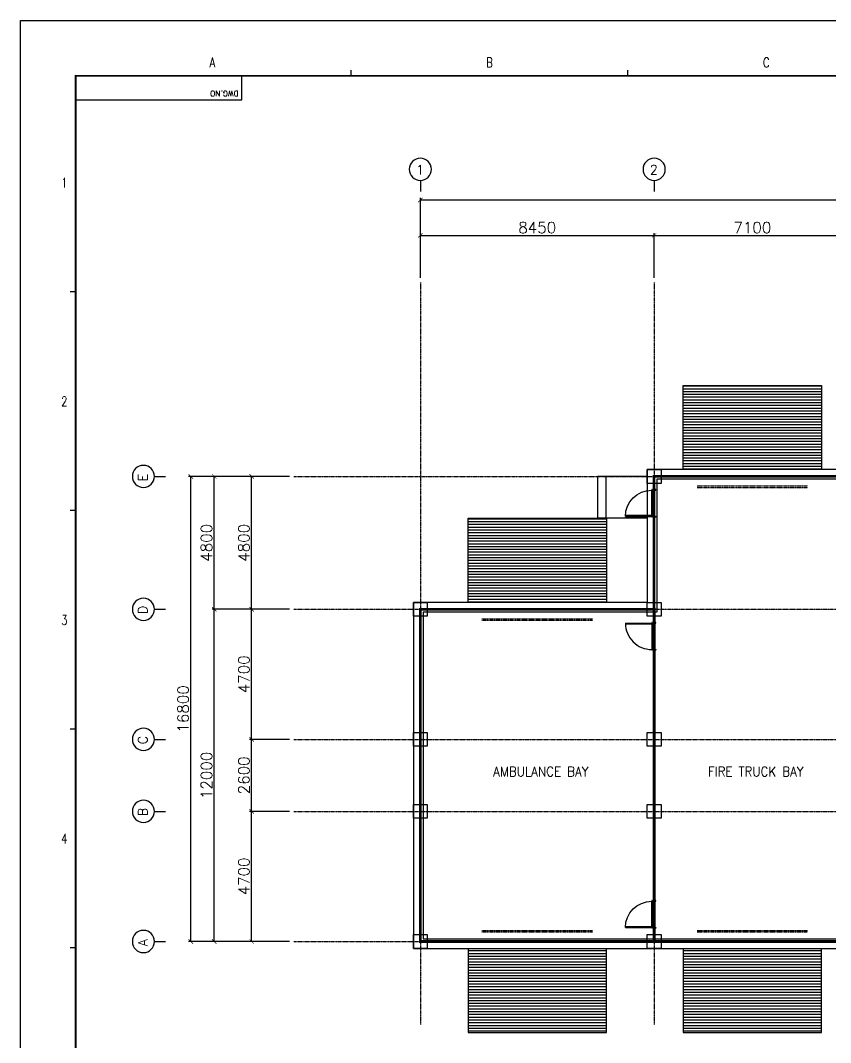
# Model space of a CAD drawing. Header units: millimetres. Extents: x -232466 to 860779, y -177975 to 311634.
# Drawn here: x -987 to 28290, y 259723 to 296645 of the extents above; entities that cross this region are included whole.
import ezdxf
from ezdxf.enums import TextEntityAlignment as Align

# ---------------------------------------------------------------- set-up
doc = ezdxf.new("R2010")
doc.units = ezdxf.units.MM
for name, pattern in [('AXES', [50.8, 31.75, -6.35, 6.35, -6.35]), ('CENTER', [2, 1.25, -0.25, 0.25, -0.25]), ('HID', [2.3, 1.5, -0.8])]:
    doc.linetypes.add(name, pattern=pattern)
doc.layers.add('0 외형선', color=3, linetype='Continuous', lineweight=25)
for name, color, linetype in [('4ELE', 4, 'Continuous'), ('Center Line', 1, 'CENTER'), ('COL', 2, 'Continuous'), ('dim', 7, 'Continuous'), ('DOOR', 4, 'Continuous'), ('G', 3, 'Continuous'), ('hat', 8, 'Continuous'), ('stair', 4, 'Continuous'), ('SYM', 7, 'Continuous'), ('TITLEBOX', 7, 'Continuous')]:
    doc.layers.add(name, color=color, linetype=linetype)
doc.styles.add('ROMAND', font='romand')
doc.styles.add('RomanS', font='romans.shx')
doc.styles.add('TBOX', font='romans.shx')
doc.dimstyles.new('HYUNDAI', dxfattribs={"dimscale": 120, "dimtxt": 3, "dimasz": 3, "dimexe": 1, "dimexo": 2, "dimgap": 1, "dimtad": 1, "dimdec": 0, "dimdsep": 46, "dimtxsty": 'RomanS', "dimcen": 0, "dimclrd": 256, "dimclre": 256, "dimclrt": 3, "dimadec": 0, "dimazin": 0, "dimtfac": 1, "dimtdec": 0, "dimtix": 1, "dimtmove": 2, "dimatfit": 3, "dimfxl": 1, "dimtvp": 1, "dimtolj": 1, "dimarcsym": 0})
pattern_1 = [(0, (-20519.25, 216143.68), (0, 100), [])]

# ---------------------------------------------------------------- blocks, each defined once
blk = doc.blocks.new('_ArchTick')
at = {"color": 0, "linetype": 'ByBlock', "const_width": 0.15}
blk.add_lwpolyline([(-0.5, -0.5), (0.5, 0.5)], dxfattribs=at)
blk = doc.blocks.new('*D10')
at = {"layer": 'Defpoints', "color": 0}
for p in [(5172, 280174), (8897, 280174), (8897, 263374)]:
    blk.add_point(p, dxfattribs=at)
at = {"layer": 'dim', "lineweight": -2}
for p, q in [((8737, 280174), (5092, 280174)), ((5172, 263374), (5172, 280174)), ((8737, 263374), (5092, 263374))]:
    blk.add_line(p, q, dxfattribs=at)
at = {"layer": 'dim', "lineweight": -2, "xscale": 160, "yscale": 160, "zscale": 160}
for p, rotation in [((5172, 280174), 90), ((5172, 263374), 270)]:
    blk.add_blockref('_ArchTick', p, dxfattribs=dict(at, rotation=rotation))
at = {"layer": 'dim', "color": 0, "insert": (4892, 271774), "char_height": 400, "attachment_point": 5, "rotation": 90, "style": 'RomanS', "bg_fill": 3, "box_fill_scale": 1.1, "bg_fill_color": 257, "bg_fill_transparency": 0}
blk.add_mtext('\\A1;16800', dxfattribs=at)
blk = doc.blocks.new('*D11')
at = {"layer": 'Defpoints', "color": 0}
for p in [(6017, 280174), (8897, 280174), (8897, 275374)]:
    blk.add_point(p, dxfattribs=at)
at = {"layer": 'dim', "lineweight": -2}
for p, q in [((8737, 280174), (5937, 280174)), ((6017, 275374), (6017, 280174)), ((8737, 275374), (5937, 275374))]:
    blk.add_line(p, q, dxfattribs=at)
at = {"layer": 'dim', "lineweight": -2, "xscale": 160, "yscale": 160, "zscale": 160}
for p, rotation in [((6017, 280174), 90), ((6017, 275374), 270)]:
    blk.add_blockref('_ArchTick', p, dxfattribs=dict(at, rotation=rotation))
at = {"layer": 'dim', "color": 0, "insert": (5737, 277774), "char_height": 400, "attachment_point": 5, "rotation": 90, "style": 'RomanS', "bg_fill": 3, "box_fill_scale": 1.1, "bg_fill_color": 257, "bg_fill_transparency": 0}
blk.add_mtext('\\A1;4800', dxfattribs=at)
blk = doc.blocks.new('*D12')
at = {"layer": 'Defpoints', "color": 0}
for p in [(21915, 288882), (13465, 287184), (21915, 287184)]:
    blk.add_point(p, dxfattribs=at)
at = {"layer": 'dim', "lineweight": -2}
for p, q in [((13465, 287344), (13465, 288962)), ((13465, 288882), (21915, 288882)), ((21915, 287344), (21915, 288962))]:
    blk.add_line(p, q, dxfattribs=at)
at = {"layer": 'dim', "lineweight": -2, "xscale": 160, "yscale": 160, "zscale": 160, "rotation": 180}
blk.add_blockref('_ArchTick', (13465, 288882), dxfattribs=at)
at = {"layer": 'dim', "lineweight": -2, "xscale": 160, "yscale": 160, "zscale": 160}
blk.add_blockref('_ArchTick', (21915, 288882), dxfattribs=at)
at = {"layer": 'dim', "color": 0, "insert": (17690, 289162), "char_height": 400, "attachment_point": 5, "style": 'RomanS', "bg_fill": 3, "box_fill_scale": 1.1, "bg_fill_color": 257, "bg_fill_transparency": 0}
blk.add_mtext('\\A1;8450', dxfattribs=at)
blk = doc.blocks.new('주열')
at = {"layer": 'SYM'}
blk.add_line((0, 600), (0, 0), dxfattribs=at)
blk.add_circle((0, 1200), 600, dxfattribs=at)
blk = doc.blocks.new('*D13')
at = {"layer": 'Defpoints', "color": 0}
for p in [(55365, 290162), (13465, 287184), (55365, 287184)]:
    blk.add_point(p, dxfattribs=at)
at = {"layer": 'dim', "lineweight": -2}
for p, q in [((13465, 287344), (13465, 290242)), ((55365, 287344), (55365, 290242)), ((13465, 290162), (55365, 290162))]:
    blk.add_line(p, q, dxfattribs=at)
at = {"layer": 'dim', "lineweight": -2, "xscale": 160, "yscale": 160, "zscale": 160, "rotation": 180}
blk.add_blockref('_ArchTick', (13465, 290162), dxfattribs=at)
at = {"layer": 'dim', "lineweight": -2, "xscale": 160, "yscale": 160, "zscale": 160}
blk.add_blockref('_ArchTick', (55365, 290162), dxfattribs=at)
at = {"layer": 'dim', "color": 0, "insert": (34415, 290442), "char_height": 400, "attachment_point": 5, "style": 'RomanS', "bg_fill": 3, "box_fill_scale": 1.1, "bg_fill_color": 257, "bg_fill_transparency": 0}
blk.add_mtext('\\A1;41900', dxfattribs=at)
blk = doc.blocks.new('*D14')
at = {"layer": 'Defpoints', "color": 0}
for p in [(29015, 288882), (21915, 287184), (29015, 287184)]:
    blk.add_point(p, dxfattribs=at)
at = {"layer": 'dim', "lineweight": -2}
for p, q in [((21915, 287344), (21915, 288962)), ((21915, 288882), (29015, 288882)), ((29015, 287344), (29015, 288962))]:
    blk.add_line(p, q, dxfattribs=at)
at = {"layer": 'dim', "lineweight": -2, "xscale": 160, "yscale": 160, "zscale": 160, "rotation": 180}
blk.add_blockref('_ArchTick', (21915, 288882), dxfattribs=at)
at = {"layer": 'dim', "lineweight": -2, "xscale": 160, "yscale": 160, "zscale": 160}
blk.add_blockref('_ArchTick', (29015, 288882), dxfattribs=at)
at = {"layer": 'dim', "color": 0, "insert": (25465, 289162), "char_height": 400, "attachment_point": 5, "style": 'RomanS', "bg_fill": 3, "box_fill_scale": 1.1, "bg_fill_color": 257, "bg_fill_transparency": 0}
blk.add_mtext('\\A1;7100', dxfattribs=at)
blk = doc.blocks.new('*D20')
at = {"layer": 'Defpoints', "color": 0}
for p in [(6017, 275374), (8897, 275374), (8897, 263374)]:
    blk.add_point(p, dxfattribs=at)
at = {"layer": 'dim', "lineweight": -2}
for p, q in [((8737, 275374), (5937, 275374)), ((6017, 263374), (6017, 275374)), ((8737, 263374), (5937, 263374))]:
    blk.add_line(p, q, dxfattribs=at)
at = {"layer": 'dim', "lineweight": -2, "xscale": 160, "yscale": 160, "zscale": 160}
for p, rotation in [((6017, 275374), 90), ((6017, 263374), 270)]:
    blk.add_blockref('_ArchTick', p, dxfattribs=dict(at, rotation=rotation))
at = {"layer": 'dim', "color": 0, "insert": (5737, 269374), "char_height": 400, "attachment_point": 5, "rotation": 90, "style": 'RomanS', "bg_fill": 3, "box_fill_scale": 1.1, "bg_fill_color": 257, "bg_fill_transparency": 0}
blk.add_mtext('\\A1;12000', dxfattribs=at)
blk = doc.blocks.new('*D31')
at = {"layer": 'Defpoints', "color": 0}
for p in [(7369, 280174), (8897, 280174), (8897, 275374)]:
    blk.add_point(p, dxfattribs=at)
at = {"layer": 'dim', "lineweight": -2}
for p, q in [((8737, 280174), (7289, 280174)), ((7369, 275374), (7369, 280174)), ((8737, 275374), (7289, 275374))]:
    blk.add_line(p, q, dxfattribs=at)
at = {"layer": 'dim', "lineweight": -2, "xscale": 160, "yscale": 160, "zscale": 160}
for p, rotation in [((7369, 280174), 90), ((7369, 275374), 270)]:
    blk.add_blockref('_ArchTick', p, dxfattribs=dict(at, rotation=rotation))
at = {"layer": 'dim', "color": 0, "insert": (7089, 277774), "char_height": 400, "attachment_point": 5, "rotation": 90, "style": 'RomanS', "bg_fill": 3, "box_fill_scale": 1.1, "bg_fill_color": 257, "bg_fill_transparency": 0}
blk.add_mtext('\\A1;4800', dxfattribs=at)
blk = doc.blocks.new('*D32')
at = {"layer": 'Defpoints', "color": 0}
for p in [(7369, 275374), (8897, 275374), (8897, 270674)]:
    blk.add_point(p, dxfattribs=at)
at = {"layer": 'dim', "lineweight": -2}
for p, q in [((8737, 275374), (7289, 275374)), ((7369, 270674), (7369, 275374)), ((8737, 270674), (7289, 270674))]:
    blk.add_line(p, q, dxfattribs=at)
at = {"layer": 'dim', "lineweight": -2, "xscale": 160, "yscale": 160, "zscale": 160}
for p, rotation in [((7369, 275374), 90), ((7369, 270674), 270)]:
    blk.add_blockref('_ArchTick', p, dxfattribs=dict(at, rotation=rotation))
at = {"layer": 'dim', "color": 0, "insert": (7089, 273024), "char_height": 400, "attachment_point": 5, "rotation": 90, "style": 'RomanS', "bg_fill": 3, "box_fill_scale": 1.1, "bg_fill_color": 257, "bg_fill_transparency": 0}
blk.add_mtext('\\A1;4700', dxfattribs=at)
blk = doc.blocks.new('*D33')
at = {"layer": 'Defpoints', "color": 0}
for p in [(7369, 270674), (8897, 270674), (8897, 268074)]:
    blk.add_point(p, dxfattribs=at)
at = {"layer": 'dim', "lineweight": -2}
for p, q in [((8737, 270674), (7289, 270674)), ((7369, 268074), (7369, 270674)), ((8737, 268074), (7289, 268074))]:
    blk.add_line(p, q, dxfattribs=at)
at = {"layer": 'dim', "lineweight": -2, "xscale": 160, "yscale": 160, "zscale": 160}
for p, rotation in [((7369, 270674), 90), ((7369, 268074), 270)]:
    blk.add_blockref('_ArchTick', p, dxfattribs=dict(at, rotation=rotation))
at = {"layer": 'dim', "color": 0, "insert": (7089, 269374), "char_height": 400, "attachment_point": 5, "rotation": 90, "style": 'RomanS', "bg_fill": 3, "box_fill_scale": 1.1, "bg_fill_color": 257, "bg_fill_transparency": 0}
blk.add_mtext('\\A1;2600', dxfattribs=at)
blk = doc.blocks.new('*D34')
at = {"layer": 'Defpoints', "color": 0}
for p in [(7369, 268074), (8897, 268074), (8897, 263374)]:
    blk.add_point(p, dxfattribs=at)
at = {"layer": 'dim', "lineweight": -2}
for p, q in [((8737, 268074), (7289, 268074)), ((7369, 263374), (7369, 268074)), ((8737, 263374), (7289, 263374))]:
    blk.add_line(p, q, dxfattribs=at)
at = {"layer": 'dim', "lineweight": -2, "xscale": 160, "yscale": 160, "zscale": 160}
for p, rotation in [((7369, 268074), 90), ((7369, 263374), 270)]:
    blk.add_blockref('_ArchTick', p, dxfattribs=dict(at, rotation=rotation))
at = {"layer": 'dim', "color": 0, "insert": (7089, 265724), "char_height": 400, "attachment_point": 5, "rotation": 90, "style": 'RomanS', "bg_fill": 3, "box_fill_scale": 1.1, "bg_fill_color": 257, "bg_fill_transparency": 0}
blk.add_mtext('\\A1;4700', dxfattribs=at)
blk = doc.blocks.new('SD1')
at = {"color": 8}
for p, q in [((-55, 200), (-975, 200)), ((-955, 155), (-45, 155))]:
    blk.add_line(p, q, dxfattribs=at)
for points in [[(-25, 1150), (-25, 200), (-55, 200), (-55, 1150)], [(-1000, 180), (-1000, 200), (-975, 200), (-975, 155), (-955, 155), (-955, 95), (-975, 50), (-1000, 50), (-1000, 70)], [(0, 180), (0, 200), (-25, 200), (-25, 155), (-45, 155), (-45, 95), (-25, 50), (0, 50), (0, 70)]]:
    blk.add_lwpolyline(points)
blk.add_arc((-25, 200), 950, 90, 180)

msp = doc.modelspace()

# ---------------------------------------------------------------- hatches: boundary and pattern name
at = {"layer": 'hat'}
h = msp.add_hatch(dxfattribs=at)
h.set_pattern_fill('_USER', color=256, scale=100, style=0, pattern_type=0)
h.set_pattern_definition([(0, (-12744.25, 220943.68), (0, 100), [])])
h.paths.add_polyline_path([(27965.2, 283463.9), (27965.2, 280423.9), (22965.2, 280423.9), (22965.2, 283463.9)])
h = msp.add_hatch(dxfattribs=at)
h.set_pattern_fill('_USER', color=256, scale=100, style=0, pattern_type=0)
h.set_pattern_definition(pattern_1)
h.paths.add_polyline_path([(20190.2, 278663.9), (20190.2, 275623.9), (15190.2, 275623.9), (15190.2, 278663.9)])
h = msp.add_hatch(dxfattribs=at)
h.set_pattern_fill('_USER', color=256, scale=100, style=0, pattern_type=0)
h.set_pattern_definition(pattern_1)
h.paths.add_polyline_path([(20190.2, 260083.9), (20190.2, 263123.9), (15190.2, 263123.9), (15190.2, 260083.9)])
h = msp.add_hatch(dxfattribs=at)
h.set_pattern_fill('_USER', color=256, scale=100, style=0, pattern_type=0)
h.set_pattern_definition([(0, (-12744.25, 216143.68), (0, 100), [])])
h.paths.add_polyline_path([(27965.2, 260083.9), (27965.2, 263123.9), (22965.2, 263123.9), (22965.2, 260083.9)])

# ---------------------------------------------------------------- linework, layer by layer
at = {"layer": '0 외형선', "linetype": 'Continuous'}
for points in [[(13215.2, 263123.9), (55615.2, 263123.9), (55615.2, 275623.9), (38765.2, 275623.9), (38765.2, 280423.9), (21665.2, 280423.9), (21665.2, 275623.9), (13215.2, 275623.9)], [(13565.2, 263473.9), (55265.2, 263473.9), (55265.2, 275273.9), (38415.2, 275273.9), (38415.2, 280073.9), (22015.2, 280073.9), (22015.2, 275273.9), (13565.2, 275273.9)]]:
    msp.add_lwpolyline(points, close=True, dxfattribs=at)
at = {"layer": '0 외형선', "linetype": 'Continuous', "const_width": 100}
for points in [[(21910.1, 280173.9), (38515.2, 280173.9), (38515.2, 263373.9), (21910.1, 263373.9)], [(13465.2, 275373.9), (21915.2, 275373.9), (21915.2, 263373.9), (13465.2, 263373.9)]]:
    msp.add_lwpolyline(points, close=True, dxfattribs=at)
at = {"layer": '4ELE'}
msp.add_line((20165.2, 280173.9), (20165.2, 278673.9), dxfattribs=at)
msp.add_lwpolyline([(21665.2, 280173.9), (19865.2, 280173.9), (19865.2, 278673.9), (21665.2, 278673.9)], dxfattribs=at)
at = {"layer": 'Center Line', "linetype": 'AXES'}
msp.add_line((13465.2, 287183.6), (13465.2, 260373.9), dxfattribs=at)
at = {"layer": 'COL'}
for points in [[(21665.2, 279923.9), (21665.2, 280423.9), (22165.2, 280423.9), (22165.2, 279923.9)], [(13215.2, 275123.9), (13215.2, 275623.9), (13715.2, 275623.9), (13715.2, 275123.9)], [(21665.2, 275123.9), (21665.2, 275623.9), (22165.2, 275623.9), (22165.2, 275123.9)], [(13215.2, 270423.9), (13215.2, 270923.9), (13715.2, 270923.9), (13715.2, 270423.9)], [(21665.2, 270423.9), (21665.2, 270923.9), (22165.2, 270923.9), (22165.2, 270423.9)], [(13215.2, 267823.9), (13215.2, 268323.9), (13715.2, 268323.9), (13715.2, 267823.9)], [(21665.2, 267823.9), (21665.2, 268323.9), (22165.2, 268323.9), (22165.2, 267823.9)], [(13215.2, 263123.9), (13215.2, 263623.9), (13715.2, 263623.9), (13715.2, 263123.9)], [(21665.2, 263123.9), (21665.2, 263623.9), (22165.2, 263623.9), (22165.2, 263123.9)]]:
    msp.add_lwpolyline(points, close=True, dxfattribs=at)
at = {"layer": 'DOOR', "linetype": 'HID'}
for p, q in [((23465.2, 279827.9), (27465.2, 279827.9)), ((23465.2, 279778), (27465.2, 279778)), ((15690.2, 275027.9), (19690.2, 275027.9)), ((15690.2, 274978), (19690.2, 274978)), ((15690.2, 263769.9), (19690.2, 263769.9)), ((15690.2, 263719.9), (19690.2, 263719.9)), ((23465.2, 263769.9), (27465.2, 263769.9)), ((23465.2, 263719.9), (27465.2, 263719.9))]:
    msp.add_line(p, q, dxfattribs=at)
at = {"layer": 'stair'}
for points in [[(22965.2, 280423.9), (22965.2, 283463.9), (27965.2, 283463.9), (27965.2, 280423.9)], [(15190.2, 275623.9), (15190.2, 278663.9), (20190.2, 278663.9), (20190.2, 275623.9)], [(15190.2, 263123.9), (15190.2, 260083.9), (20190.2, 260083.9), (20190.2, 263123.9)], [(22965.2, 263123.9), (22965.2, 260083.9), (27965.2, 260083.9), (27965.2, 263123.9)]]:
    msp.add_lwpolyline(points, dxfattribs=at)
at = {"layer": 'TITLEBOX', "color": 4, "linetype": 'Continuous'}
for p, q in [((10963.2, 294645.3), (10963.2, 294845.3)), ((10963.2, 294645.3), (10963.2, 294845.3)), ((20963.2, 294645.3), (20963.2, 294845.3)), ((20963.2, 294645.3), (20963.2, 294845.3)), ((1013.2, 286845.3), (813.2, 286845.3)), ((1013.2, 278945.3), (813.2, 278945.3)), ((1013.2, 271045.3), (813.2, 271045.3)), ((1013.2, 263145.3), (813.2, 263145.3))]:
    msp.add_line(p, q, dxfattribs=at)
at = {"layer": 'TITLEBOX', "color": 7}
msp.add_lwpolyline([(-986.8, 296645.3), (83113.2, 296645.3), (83113.2, 237245.3), (-986.8, 237245.3)], close=True, dxfattribs=at)
at = {"layer": 'TITLEBOX', "color": 4, "const_width": 70}
msp.add_lwpolyline([(1013.2, 294645.3), (81039.2, 294645.3), (81039.2, 239553.9), (1013.2, 239553.9)], close=True, dxfattribs=at)
at = {"layer": 'TITLEBOX'}
msp.add_lwpolyline([(1013.2, 293779.4), (7013.2, 293779.4), (7013.2, 294645.3)], dxfattribs=at)

# ---------------------------------------------------------------- block references
at = {"layer": 'DOOR', "xscale": -1}
for p, rotation in [((22025.6, 278701.6), 89.99999999999979), ((22025.6, 263851.3), 89.9999999999998)]:
    msp.add_blockref('SD1', p, dxfattribs=dict(at, rotation=rotation))
at = {"layer": 'DOOR', "rotation": 90.0000000000002}
msp.add_blockref('SD1', (22025.6, 274896.6), dxfattribs=at)
at = {"layer": 'SYM', "xscale": -0.6666666666666666, "yscale": 0.6666666666666666, "zscale": 0.6666666666666666}
for p, rotation in [((13465.2, 290468.3), 359.9999999999999), ((4258.9, 280173.9), 89.99999999999972), ((4258.9, 275373.9), 89.99999999999972), ((4258.9, 270673.9), 89.99999999999972), ((4258.9, 268073.9), 89.99999999999972), ((4258.9, 263373.9), 89.99999999999972)]:
    msp.add_blockref('주열', p, dxfattribs=dict(at, rotation=rotation))

# ---------------------------------------------------------------- texts
at = {"layer": 'G', "color": 3, "style": 'RomanS', "width": 0.9}
for s, p in [('AMBULANCE BAY', (17818.2, 269513.6)), ('FIRE TRUCK BAY', (25585.8, 269513.6))]:
    msp.add_text(s, height=350, dxfattribs=at).set_placement(p, align=Align.MIDDLE)
at = {"layer": 'SYM', "style": 'ROMAND'}
for s, p in [('1', (13309.6, 291084.1)), ('2', (21759.6, 291084.1))]:
    msp.add_text(s, height=336.4, dxfattribs=at).set_placement(p)
for s, p in [('E', (3603, 279998.1)), ('D', (3603, 275198.1)), ('C', (3603, 270498.1)), ('B', (3603, 267898.1)), ('A', (3603, 263198.1))]:
    msp.add_text(s, height=336.4, rotation=90, dxfattribs=at).set_placement(p)
at = {"layer": 'TITLEBOX', "color": 4, "linetype": 'Continuous', "style": 'TBOX', "width": 0.75}
for s, p in [('A', (5850.2, 294951.9)), ('B', (15850.2, 294951.9)), ('C', (25850.2, 294951.9)), ('1', (487.3, 290612.1)), ('2', (487.3, 282712.1)), ('3', (487.3, 274812.1)), ('4', (487.3, 266912.1))]:
    msp.add_text(s, height=350, dxfattribs=at).set_placement(p)
at = {"layer": 'TITLEBOX', "style": 'ROMAND'}
msp.add_text('DWG.NO', height=200, rotation=180, dxfattribs=at).set_placement((6897.7, 294105.1))

# ---------------------------------------------------------------- next in the draw order: dimensions: what is measured, and where the dimension line sits
at = {"layer": 'dim'}
dim = msp.add_linear_dim(base=(21915.2, 288881.9), p1=(13465.2, 287183.6), p2=(21915.2, 287183.6), dimstyle='HYUNDAI', override={"dimscale": 80, "dimtxt": 5, "dimasz": 2, "dimpost": '\\X', "dimblk1": 'ArchTick', "dimblk2": 'ArchTick', "dimsah": 1, "dimclrt": 0, "dimtfill": 1}, dxfattribs=at)
dim.commit()
dim.dimension.update_dxf_attribs({"geometry": '*D12', "text_midpoint": (17690.2, 289161.9)})
dim = msp.add_linear_dim(base=(5171.9, 280173.9), p1=(8896.6, 263373.9), p2=(8896.6, 280173.9), angle=90, dimstyle='HYUNDAI', override={"dimscale": 80, "dimtxt": 5, "dimasz": 2, "dimpost": '\\X', "dimblk1": 'ArchTick', "dimblk2": 'ArchTick', "dimsah": 1, "dimclrt": 0, "dimtfill": 1}, dxfattribs=at)
dim.commit()
dim.dimension.update_dxf_attribs({"geometry": '*D10', "text_midpoint": (4891.9, 271773.9)})

# ---------------------------------------------------------------- next in the draw order: linework, layer by layer
at = {"layer": 'Center Line', "linetype": 'AXES'}
msp.add_line((8896.6, 263373.9), (58882.2, 263373.9), dxfattribs=at)

# ---------------------------------------------------------------- next in the draw order: dimensions: what is measured, and where the dimension line sits
at = {"layer": 'dim'}
dim = msp.add_linear_dim(base=(55365.2, 290161.5), p1=(13465.2, 287183.6), p2=(55365.2, 287183.6), dimstyle='HYUNDAI', override={"dimscale": 80, "dimtxt": 5, "dimasz": 2, "dimpost": '\\X', "dimblk1": 'ArchTick', "dimblk2": 'ArchTick', "dimsah": 1, "dimclrt": 0, "dimtfill": 1}, dxfattribs=at)
dim.commit()
dim.dimension.update_dxf_attribs({"geometry": '*D13', "text_midpoint": (34415.2, 290441.5)})
dim = msp.add_linear_dim(base=(6016.6, 280173.9), p1=(8896.6, 275373.9), p2=(8896.6, 280173.9), angle=90, dimstyle='HYUNDAI', override={"dimscale": 80, "dimtxt": 5, "dimasz": 2, "dimpost": '\\X', "dimblk1": 'ArchTick', "dimblk2": 'ArchTick', "dimsah": 1, "dimclrt": 0, "dimtfill": 1}, dxfattribs=at)
dim.commit()
dim.dimension.update_dxf_attribs({"geometry": '*D11', "text_midpoint": (5736.6, 277773.9)})

# ---------------------------------------------------------------- next in the draw order: linework, layer by layer
at = {"layer": 'Center Line', "linetype": 'AXES'}
for p, q in [((21915.2, 287183.6), (21915.2, 260373.9)), ((8896.6, 280173.9), (58882.2, 280173.9)), ((8896.6, 275373.9), (58882.2, 275373.9))]:
    msp.add_line(p, q, dxfattribs=at)

# ---------------------------------------------------------------- next in the draw order: block references
at = {"layer": 'SYM', "xscale": -0.6666666666666666, "yscale": 0.6666666666666666, "zscale": 0.6666666666666666, "rotation": 359.9999999999999}
msp.add_blockref('주열', (21915.2, 290468.3), dxfattribs=at)

# ---------------------------------------------------------------- next in the draw order: dimensions: what is measured, and where the dimension line sits
at = {"layer": 'dim'}
dim = msp.add_linear_dim(base=(29015.2, 288881.9), p1=(21915.2, 287183.6), p2=(29015.2, 287183.6), dimstyle='HYUNDAI', override={"dimscale": 80, "dimtxt": 5, "dimasz": 2, "dimpost": '\\X', "dimblk1": 'ArchTick', "dimblk2": 'ArchTick', "dimsah": 1, "dimclrt": 0, "dimtfill": 1}, dxfattribs=at)
dim.commit()
dim.dimension.update_dxf_attribs({"geometry": '*D14', "text_midpoint": (25465.2, 289161.9)})
dim = msp.add_linear_dim(base=(6016.6, 275373.9), p1=(8896.6, 263373.9), p2=(8896.6, 275373.9), angle=90, dimstyle='HYUNDAI', override={"dimscale": 80, "dimtxt": 5, "dimasz": 2, "dimpost": '\\X', "dimblk1": 'ArchTick', "dimblk2": 'ArchTick', "dimsah": 1, "dimclrt": 0, "dimtfill": 1}, dxfattribs=at)
dim.commit()
dim.dimension.update_dxf_attribs({"geometry": '*D20', "text_midpoint": (5736.6, 269373.9)})

# ---------------------------------------------------------------- next in the draw order: linework, layer by layer
at = {"layer": 'Center Line', "linetype": 'AXES'}
for p, q in [((8896.6, 270673.9), (58882.2, 270673.9)), ((8896.6, 268073.9), (58882.2, 268073.9))]:
    msp.add_line(p, q, dxfattribs=at)

# ---------------------------------------------------------------- next in the draw order: dimensions: what is measured, and where the dimension line sits
at = {"layer": 'dim'}
dim = msp.add_linear_dim(base=(7369, 280173.9), p1=(8896.6, 275373.9), p2=(8896.6, 280173.9), angle=90, dimstyle='HYUNDAI', override={"dimscale": 80, "dimtxt": 5, "dimasz": 2, "dimpost": '\\X', "dimblk1": 'ArchTick', "dimblk2": 'ArchTick', "dimsah": 1, "dimclrt": 0, "dimtfill": 1}, dxfattribs=at)
dim.commit()
dim.dimension.update_dxf_attribs({"geometry": '*D31', "text_midpoint": (7089, 277773.9)})

# ---------------------------------------------------------------- next in the draw order: dimensions: what is measured, and where the dimension line sits
dim = msp.add_linear_dim(base=(7369, 275373.9), p1=(8896.6, 270673.9), p2=(8896.6, 275373.9), angle=90, dimstyle='HYUNDAI', override={"dimscale": 80, "dimtxt": 5, "dimasz": 2, "dimpost": '\\X', "dimblk1": 'ArchTick', "dimblk2": 'ArchTick', "dimsah": 1, "dimclrt": 0, "dimtfill": 1}, dxfattribs=at)
dim.commit()
dim.dimension.update_dxf_attribs({"geometry": '*D32', "text_midpoint": (7089, 273023.9)})

# ---------------------------------------------------------------- next in the draw order: dimensions: what is measured, and where the dimension line sits
dim = msp.add_linear_dim(base=(7369, 270673.9), p1=(8896.6, 268073.9), p2=(8896.6, 270673.9), angle=90, dimstyle='HYUNDAI', override={"dimscale": 80, "dimtxt": 5, "dimasz": 2, "dimpost": '\\X', "dimblk1": 'ArchTick', "dimblk2": 'ArchTick', "dimsah": 1, "dimclrt": 0, "dimtfill": 1}, dxfattribs=at)
dim.commit()
dim.dimension.update_dxf_attribs({"geometry": '*D33', "text_midpoint": (7089, 269373.9)})

# ---------------------------------------------------------------- next in the draw order: dimensions: what is measured, and where the dimension line sits
dim = msp.add_linear_dim(base=(7369, 268073.9), p1=(8896.6, 263373.9), p2=(8896.6, 268073.9), angle=90, dimstyle='HYUNDAI', override={"dimscale": 80, "dimtxt": 5, "dimasz": 2, "dimpost": '\\X', "dimblk1": 'ArchTick', "dimblk2": 'ArchTick', "dimsah": 1, "dimclrt": 0, "dimtfill": 1}, dxfattribs=at)
dim.commit()
dim.dimension.update_dxf_attribs({"geometry": '*D34', "text_midpoint": (7089, 265723.9)})

doc.saveas('drawing.dxf')
